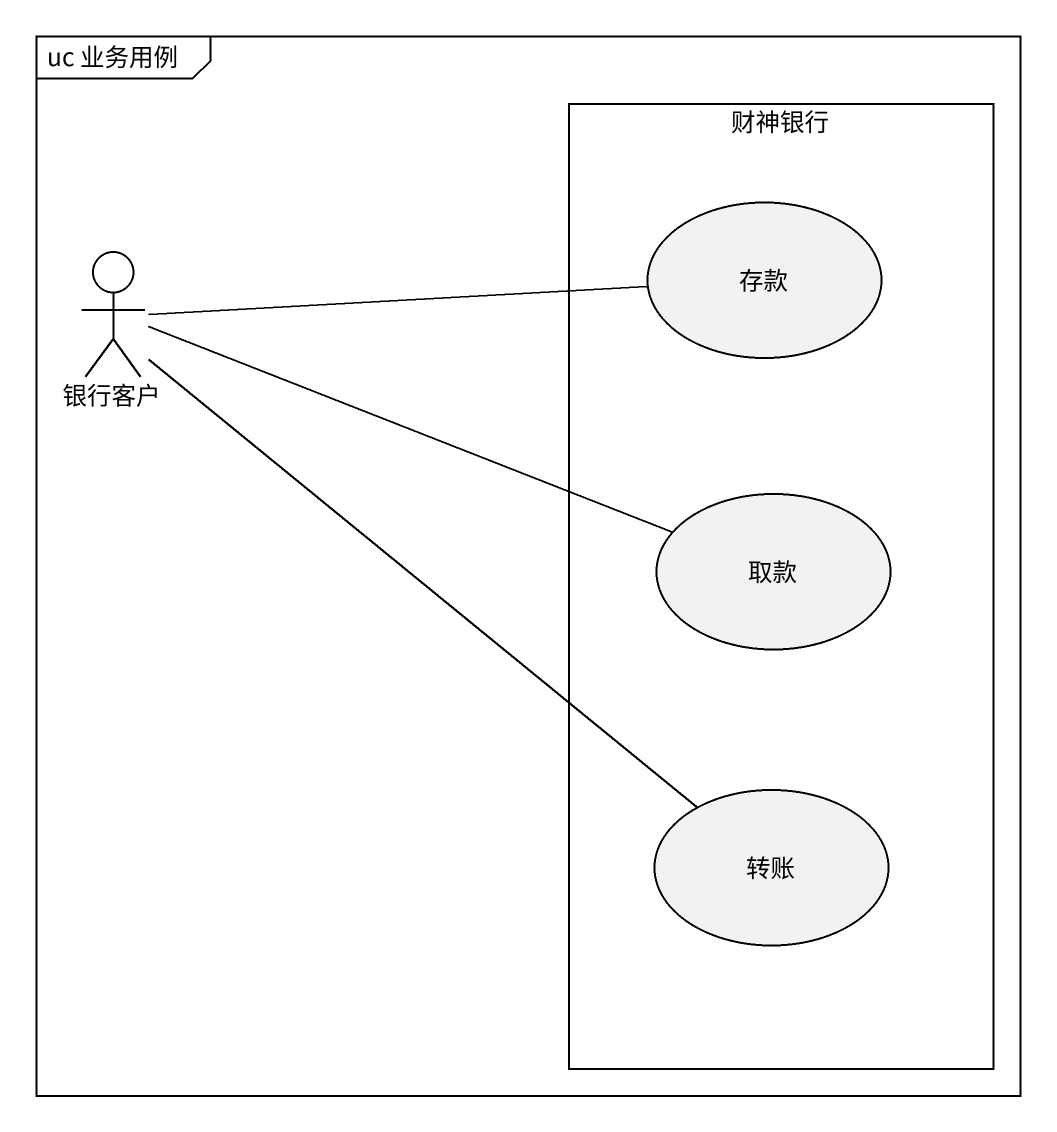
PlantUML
@startuml
mainframe uc 业务用例
rectangle 财神银行 {
  usecase 存款
  usecase 取款
  usecase 转账
}
actor 银行客户
银行客户 -right- 存款
取款 -left- 银行客户
转账 -left- 银行客户
@enduml
